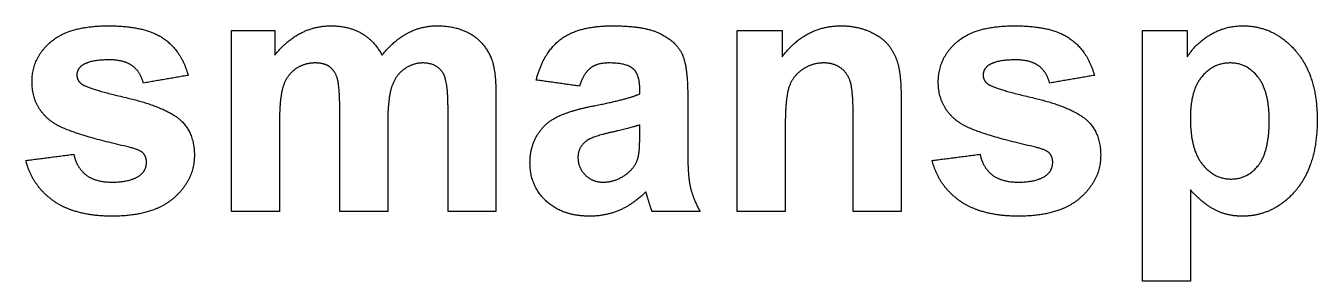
# Model space of a CAD drawing. Header units: millimetres. Extents: x -100 to 100, y -104 to 91.
# Drawn here: x -5.82 to 19.95, y -103.87 to -98.78 of the extents above; entities that cross this region are included whole.
import ezdxf

# ---------------------------------------------------------------- set-up
doc = ezdxf.new("R2010")
doc.units = ezdxf.units.MM
doc.header["$MEASUREMENT"] = 0
doc.layers.add('Layer 03', color=5, linetype='Continuous')

msp = doc.modelspace()

# ---------------------------------------------------------------- linework, layer by layer
at = {"layer": 'Layer 03'}
for points in [[(-5.329, -99.103), (-4.958, -98.78), (-4.18, -98.78)], [(-4.18, -98.78), (-3.439, -98.78), (-3.078, -99.03)], [(-1.718, -98.873), (-1.286, -98.873), (-0.854, -98.873)], [(-1.718, -102.484), (-1.718, -100.679), (-1.718, -98.873)], [(-0.854, -99.363), (-0.382, -98.78), (0.27, -98.78)], [(-0.854, -98.873), (-0.854, -99.118), (-0.854, -99.363)], [(0.27, -98.78), (0.615, -98.78), (0.87, -98.925)], [(0.87, -98.925), (1.124, -99.07), (1.287, -99.363)], [(1.287, -99.363), (1.524, -99.07), (1.798, -98.925)], [(1.798, -98.925), (2.072, -98.78), (2.383, -98.78)], [(2.383, -98.78), (2.779, -98.78), (3.053, -98.942)], [(3.053, -98.942), (3.327, -99.105), (3.462, -99.418)], [(4.856, -99.045), (5.206, -98.78), (5.896, -98.78)], [(5.896, -98.78), (6.523, -98.78), (6.83, -98.932)], [(6.83, -98.932), (7.137, -99.084), (7.262, -99.317)], [(8.375, -102.484), (8.375, -100.679), (8.375, -98.873)], [(8.375, -98.873), (8.822, -98.873), (9.27, -98.873)], [(9.27, -99.4), (9.737, -98.78), (10.447, -98.78)], [(9.27, -98.873), (9.27, -99.136), (9.27, -99.4)], [(10.447, -98.78), (10.759, -98.78), (11.018, -98.895)], [(11.018, -98.895), (11.276, -99.009), (11.409, -99.186)], [(12.758, -99.103), (13.128, -98.78), (13.907, -98.78)], [(13.907, -98.78), (14.648, -98.78), (15.008, -99.03)], [(16.461, -98.873), (16.909, -98.873), (17.356, -98.873)], [(16.461, -103.873), (16.461, -101.373), (16.461, -98.873)], [(17.356, -98.873), (17.356, -99.136), (17.356, -99.4)], [(17.356, -99.4), (17.527, -99.13), (17.818, -98.955)], [(17.818, -98.955), (18.11, -98.78), (18.465, -98.78)], [(18.465, -98.78), (19.085, -98.78), (19.517, -99.276)], [(-5.699, -99.898), (-5.699, -99.425), (-5.329, -99.103)], [(-3.078, -99.03), (-2.718, -99.28), (-2.582, -99.768)], [(4.362, -99.861), (4.506, -99.31), (4.856, -99.045)], [(11.409, -99.186), (11.542, -99.363), (11.594, -99.589)], [(12.387, -99.898), (12.387, -99.425), (12.758, -99.103)], [(15.008, -99.03), (15.368, -99.28), (15.504, -99.768)], [(-4.156, -99.459), (-4.533, -99.459), (-4.696, -99.567)], [(-3.696, -99.579), (-3.857, -99.459), (-4.156, -99.459)], [(3.462, -99.418), (3.56, -99.65), (3.56, -100.168)], [(7.262, -99.317), (7.387, -99.551), (7.387, -100.175)], [(13.93, -99.459), (13.554, -99.459), (13.391, -99.567)], [(14.39, -99.579), (14.229, -99.459), (13.93, -99.459)], [(19.517, -99.276), (19.949, -99.772), (19.949, -100.658)], [(-4.696, -99.567), (-4.804, -99.643), (-4.804, -99.764)], [(-3.477, -99.922), (-3.535, -99.698), (-3.696, -99.579)], [(-0.438, -99.64), (-0.611, -99.759), (-0.686, -99.984)], [(-0.047, -99.521), (-0.264, -99.521), (-0.438, -99.64)], [(0.238, -99.596), (0.133, -99.521), (-0.047, -99.521)], [(0.393, -99.824), (0.343, -99.671), (0.238, -99.596)], [(1.729, -99.644), (1.554, -99.766), (1.477, -100.002)], [(2.102, -99.521), (1.904, -99.521), (1.729, -99.644)], [(2.506, -99.725), (2.375, -99.521), (2.102, -99.521)], [(2.603, -100.419), (2.603, -99.882), (2.506, -99.725)], [(5.444, -99.624), (5.31, -99.727), (5.227, -99.984)], [(5.819, -99.521), (5.579, -99.521), (5.444, -99.624)], [(6.302, -99.641), (6.174, -99.521), (5.819, -99.521)], [(6.43, -100.042), (6.43, -99.76), (6.302, -99.641)], [(9.669, -99.657), (9.475, -99.793), (9.403, -100.018)], [(10.107, -99.521), (9.863, -99.521), (9.669, -99.657)], [(10.433, -99.616), (10.298, -99.521), (10.107, -99.521)], [(10.629, -99.883), (10.569, -99.712), (10.433, -99.616)], [(11.594, -99.589), (11.646, -99.814), (11.646, -100.233)], [(13.391, -99.567), (13.282, -99.643), (13.282, -99.764)], [(14.609, -99.922), (14.551, -99.698), (14.39, -99.579)], [(18.215, -99.521), (17.871, -99.521), (17.645, -99.798)], [(18.769, -99.803), (18.545, -99.521), (18.215, -99.521)], [(-5.271, -100.717), (-5.699, -100.422), (-5.699, -99.898)], [(-4.804, -99.764), (-4.804, -99.867), (-4.709, -99.94)], [(-4.709, -99.94), (-4.581, -100.037), (-3.82, -100.213)], [(-2.582, -99.768), (-3.03, -99.845), (-3.477, -99.922)], [(-0.686, -99.984), (-0.761, -100.208), (-0.761, -100.729)], [(0.443, -100.504), (0.443, -99.977), (0.393, -99.824)], [(5.227, -99.984), (4.794, -99.922), (4.362, -99.861)], [(10.69, -100.64), (10.69, -100.055), (10.629, -99.883)], [(12.816, -100.717), (12.387, -100.422), (12.387, -99.898)], [(13.282, -99.764), (13.282, -99.867), (13.377, -99.94)], [(13.377, -99.94), (13.506, -100.037), (14.267, -100.213)], [(15.504, -99.768), (15.057, -99.845), (14.609, -99.922)], [(17.645, -99.798), (17.418, -100.075), (17.418, -100.618)], [(18.992, -100.667), (18.992, -100.085), (18.769, -99.803)], [(-3.82, -100.213), (-3.059, -100.39), (-2.757, -100.643)], [(1.477, -100.002), (1.399, -100.239), (1.399, -100.749)], [(3.56, -100.168), (3.56, -101.326), (3.56, -102.484)], [(5.524, -100.373), (6.178, -100.247), (6.43, -100.138)], [(6.43, -100.138), (6.43, -100.09), (6.43, -100.042)], [(7.387, -100.175), (7.387, -100.735), (7.387, -101.294)], [(9.403, -100.018), (9.332, -100.242), (9.332, -100.848)], [(11.646, -100.233), (11.646, -101.359), (11.646, -102.484)], [(14.267, -100.213), (15.028, -100.39), (15.329, -100.643)], [(0.443, -102.484), (0.443, -101.494), (0.443, -100.504)], [(2.603, -102.484), (2.603, -101.452), (2.603, -100.419)], [(4.782, -100.596), (5.039, -100.468), (5.524, -100.373)], [(-3.804, -101.189), (-4.961, -100.929), (-5.271, -100.717)], [(-2.757, -100.643), (-2.459, -100.899), (-2.459, -101.358)], [(-0.761, -100.729), (-0.761, -101.606), (-0.761, -102.484)], [(1.399, -100.749), (1.399, -101.617), (1.399, -102.484)], [(4.382, -100.963), (4.524, -100.723), (4.782, -100.596)], [(6.43, -100.756), (6.254, -100.817), (5.873, -100.902)], [(6.43, -100.946), (6.43, -100.851), (6.43, -100.756)], [(10.69, -102.484), (10.69, -101.562), (10.69, -100.64)], [(14.283, -101.189), (13.126, -100.929), (12.816, -100.717)], [(15.329, -100.643), (15.628, -100.899), (15.628, -101.358)], [(17.418, -100.618), (17.418, -101.241), (17.655, -101.538)], [(18.775, -101.563), (18.992, -101.29), (18.992, -100.667)], [(19.949, -100.658), (19.949, -101.568), (19.513, -102.072)], [(4.239, -101.509), (4.239, -101.203), (4.382, -100.963)], [(5.873, -100.902), (5.492, -100.987), (5.375, -101.068)], [(6.395, -101.412), (6.43, -101.289), (6.43, -100.946)], [(9.332, -100.848), (9.332, -101.666), (9.332, -102.484)], [(-3.483, -101.317), (-3.555, -101.248), (-3.804, -101.189)], [(5.375, -101.068), (5.196, -101.201), (5.196, -101.405)], [(14.603, -101.317), (14.532, -101.248), (14.283, -101.189)], [(-5.823, -101.466), (-5.344, -101.404), (-4.866, -101.342)], [(-5.262, -102.278), (-5.691, -101.979), (-5.823, -101.466)], [(-4.866, -101.342), (-4.805, -101.615), (-4.618, -101.756)], [(-3.541, -101.759), (-3.415, -101.662), (-3.415, -101.5)], [(-3.415, -101.5), (-3.415, -101.389), (-3.483, -101.317)], [(-2.459, -101.358), (-2.459, -101.858), (-2.872, -102.217)], [(4.559, -102.274), (4.239, -101.972), (4.239, -101.509)], [(5.196, -101.405), (5.196, -101.605), (5.339, -101.752)], [(6.176, -101.728), (6.343, -101.599), (6.395, -101.412)], [(7.387, -101.294), (7.387, -101.771), (7.439, -101.998)], [(12.264, -101.466), (12.742, -101.404), (13.22, -101.342)], [(12.825, -102.278), (12.396, -101.979), (12.264, -101.466)], [(13.22, -101.342), (13.282, -101.615), (13.468, -101.756)], [(14.546, -101.759), (14.671, -101.662), (14.671, -101.5)], [(14.671, -101.5), (14.671, -101.389), (14.603, -101.317)], [(15.628, -101.358), (15.628, -101.858), (15.214, -102.217)], [(17.655, -101.538), (17.892, -101.836), (18.232, -101.836)], [(-4.618, -101.756), (-4.432, -101.898), (-4.097, -101.898)], [(-4.097, -101.898), (-3.727, -101.898), (-3.541, -101.759)], [(5.339, -101.752), (5.482, -101.898), (5.704, -101.898)], [(5.704, -101.898), (5.951, -101.898), (6.176, -101.728)], [(13.468, -101.756), (13.654, -101.898), (13.99, -101.898)], [(13.99, -101.898), (14.359, -101.898), (14.546, -101.759)], [(18.232, -101.836), (18.558, -101.836), (18.775, -101.563)], [(7.439, -101.998), (7.491, -102.225), (7.634, -102.484)], [(17.922, -102.459), (17.683, -102.34), (17.418, -102.053)], [(17.418, -102.053), (17.418, -102.963), (17.418, -103.873)], [(-4.097, -102.577), (-4.833, -102.577), (-5.262, -102.278)], [(-2.872, -102.217), (-3.286, -102.577), (-4.097, -102.577)], [(5.436, -102.577), (4.88, -102.577), (4.559, -102.274)], [(6.552, -102.093), (6.308, -102.335), (6.03, -102.456)], [(6.586, -102.204), (6.562, -102.12), (6.552, -102.093)], [(6.677, -102.484), (6.64, -102.39), (6.586, -102.204)], [(13.99, -102.577), (13.254, -102.577), (12.825, -102.278)], [(15.214, -102.217), (14.8, -102.577), (13.99, -102.577)], [(19.513, -102.072), (19.077, -102.577), (18.457, -102.577)], [(-0.761, -102.484), (-1.239, -102.484), (-1.718, -102.484)], [(1.399, -102.484), (0.921, -102.484), (0.443, -102.484)], [(3.56, -102.484), (3.082, -102.484), (2.603, -102.484)], [(6.03, -102.456), (5.751, -102.577), (5.436, -102.577)], [(7.634, -102.484), (7.156, -102.484), (6.677, -102.484)], [(9.332, -102.484), (8.853, -102.484), (8.375, -102.484)], [(11.646, -102.484), (11.168, -102.484), (10.69, -102.484)], [(18.457, -102.577), (18.162, -102.577), (17.922, -102.459)], [(17.418, -103.873), (16.94, -103.873), (16.461, -103.873)]]:
    msp.add_open_spline(points, degree=2, dxfattribs=at)

doc.saveas('drawing.dxf')
